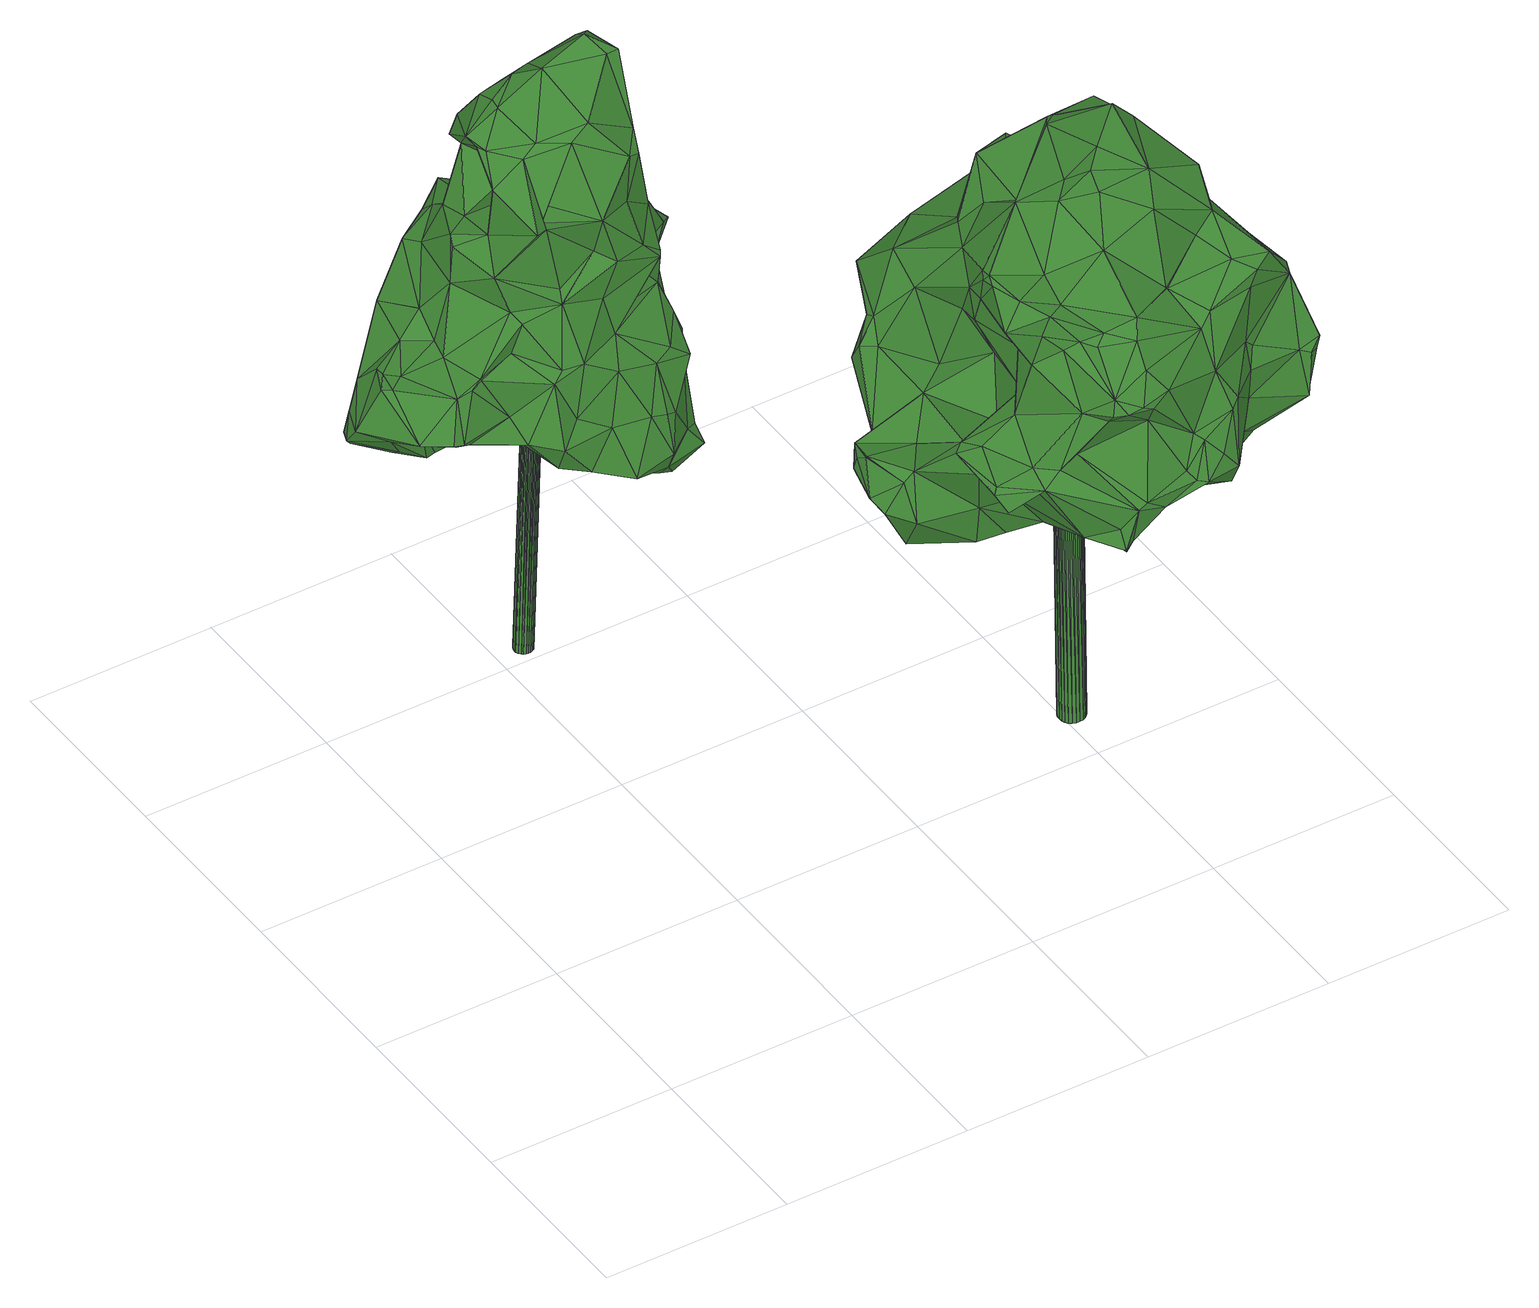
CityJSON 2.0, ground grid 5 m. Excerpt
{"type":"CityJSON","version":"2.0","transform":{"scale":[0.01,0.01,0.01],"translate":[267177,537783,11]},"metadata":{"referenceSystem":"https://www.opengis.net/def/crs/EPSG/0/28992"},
"CityObjects":{
"tree1":{"type":"SolitaryVegetationObject","attributes":{"gtid":236,"crown_width_m":7.66,"crown_median_z":22.02,"crown_r50_m":0.339,"crown_porosity":0.898,"trunk_H_m":10.47,"trunk_DBH_m":0.486,"trunk_radius_m":0.243,"trunk_base_height_m":11.55,"original_gtid":"236"},"geometry":[{"type":"Solid","lod":"3","boundaries":[[[[0,1,2]],[[3,4,5]],[[6,7,8]],[[9,10,2]],[[11,12,13]],[[14,13,12]],[[15,16,17]],[[18,16,15]],[[19,20,21]],[[13,22,23]],[[24,25,6]],[[26,27,28]],[[29,30,31]],[[32,33,34]],[[29,31,35]],[[36,37,38]],[[39,37,40]],[[40,37,36]],[[41,42,43]],[[44,45,46]],[[19,21,47]],[[48,49,50]],[[24,51,52]],[[53,54,55]],[[56,57,58]],[[59,60,61]],[[62,23,22]],[[63,64,65]],[[20,19,66]],[[67,46,68]],[[4,3,69]],[[70,71,72]],[[35,73,10]],[[74,18,75]],[[76,77,1]],[[78,12,11]],[[52,79,80]],[[81,80,79]],[[6,8,24]],[[28,47,26]],[[82,83,84]],[[82,84,85]],[[24,86,25]],[[63,34,64]],[[87,88,55]],[[69,89,17]],[[90,91,92]],[[6,93,94]],[[25,93,6]],[[8,7,78]],[[78,11,8]],[[2,10,73]],[[95,96,97]],[[98,99,91]],[[12,100,101]],[[102,103,104]],[[105,106,50]],[[107,105,50]],[[47,108,19]],[[12,101,14]],[[109,110,111]],[[112,109,111]],[[47,113,26]],[[21,113,47]],[[4,114,5]],[[20,113,21]],[[115,116,117]],[[84,38,85]],[[118,119,120]],[[16,121,17]],[[122,123,124]],[[2,73,90]],[[100,78,7]],[[100,12,78]],[[7,125,100]],[[126,127,128]],[[71,129,130]],[[131,129,71]],[[132,90,73]],[[132,73,31]],[[84,83,133]],[[134,68,110]],[[135,136,137]],[[90,92,2]],[[138,71,130]],[[139,138,130]],[[140,141,142]],[[118,143,119]],[[144,2,77]],[[144,77,76]],[[46,112,68]],[[7,145,125]],[[140,138,139]],[[91,132,98]],[[30,146,31]],[[9,147,29]],[[95,148,15]],[[44,46,149]],[[51,79,52]],[[150,151,133]],[[31,73,35]],[[67,68,152]],[[140,139,141]],[[60,153,61]],[[142,154,140]],[[147,141,29]],[[142,141,147]],[[155,123,122]],[[156,123,155]],[[29,141,157]],[[29,157,30]],[[57,158,159]],[[17,160,15]],[[161,134,162]],[[163,164,131]],[[165,166,167]],[[149,167,166]],[[30,157,168]],[[38,127,126]],[[169,127,38]],[[43,61,153]],[[168,157,139]],[[141,139,157]],[[94,145,6]],[[35,9,29]],[[162,134,170]],[[17,121,69]],[[20,66,32]],[[35,10,9]],[[6,145,7]],[[33,74,75]],[[131,71,70]],[[14,22,13]],[[171,81,172]],[[44,173,45]],[[174,55,175]],[[68,176,152]],[[177,17,89]],[[177,89,62]],[[48,5,178]],[[48,178,179]],[[50,106,3]],[[180,181,122]],[[182,183,56]],[[115,100,125]],[[143,118,184]],[[120,184,118]],[[100,115,101]],[[117,116,137]],[[93,25,185]],[[8,186,24]],[[135,162,136]],[[161,162,135]],[[147,183,142]],[[74,33,32]],[[72,154,187]],[[33,75,34]],[[74,32,121]],[[125,145,115]],[[185,188,93]],[[188,185,165]],[[4,121,66]],[[122,124,180]],[[116,94,135]],[[62,22,189]],[[190,126,191]],[[109,99,192]],[[98,192,99]],[[52,80,24]],[[40,98,132]],[[162,170,193]],[[18,194,64]],[[195,122,181]],[[27,120,28]],[[143,179,108]],[[132,91,90]],[[196,48,197]],[[134,176,68]],[[83,85,129]],[[82,85,83]],[[83,129,131]],[[76,198,183]],[[139,130,199]],[[92,0,2]],[[181,189,14]],[[94,93,188]],[[152,94,188]],[[40,200,201]],[[132,200,40]],[[117,137,14]],[[189,22,202]],[[176,161,152]],[[167,203,188]],[[145,94,116]],[[145,116,115]],[[23,106,105]],[[18,74,16]],[[107,49,79]],[[194,204,153]],[[149,57,159]],[[191,174,190]],[[104,190,174]],[[80,165,86]],[[48,172,49]],[[81,49,172]],[[80,86,24]],[[170,134,110]],[[136,205,206]],[[162,205,136]],[[27,153,60]],[[72,187,184]],[[135,152,161]],[[124,96,180]],[[126,128,191]],[[16,74,121]],[[181,207,189]],[[139,199,168]],[[143,28,120]],[[208,88,43]],[[42,59,61]],[[206,195,136]],[[206,122,195]],[[180,207,181]],[[155,122,206]],[[136,195,181]],[[136,181,14]],[[209,210,171]],[[160,180,211]],[[57,149,210]],[[97,212,88]],[[55,88,212]],[[62,207,177]],[[104,170,190]],[[169,213,127]],[[143,108,47]],[[143,47,28]],[[26,65,27]],[[153,27,65]],[[5,48,50]],[[214,58,215]],[[149,46,67]],[[105,107,51]],[[3,5,50]],[[147,144,183]],[[196,172,48]],[[102,156,155]],[[166,210,149]],[[183,144,76]],[[102,175,156]],[[135,94,152]],[[109,112,99]],[[131,164,83]],[[188,203,152]],[[203,67,152]],[[88,216,97]],[[217,216,218]],[[218,216,88]],[[86,185,25]],[[86,165,185]],[[72,184,70]],[[69,121,4]],[[219,190,170]],[[18,64,75]],[[167,188,165]],[[56,183,198]],[[156,220,123]],[[156,53,220]],[[199,130,221]],[[199,221,168]],[[222,168,221]],[[175,54,156]],[[66,121,32]],[[72,223,154]],[[140,154,223]],[[51,107,79]],[[179,215,197]],[[210,209,215]],[[57,210,215]],[[107,50,49]],[[166,171,210]],[[79,49,81]],[[197,48,179]],[[197,215,209]],[[84,133,169]],[[84,169,38]],[[161,176,134]],[[168,222,224]],[[3,106,89]],[[154,56,214]],[[65,26,113]],[[194,65,64]],[[194,153,65]],[[140,223,138]],[[207,180,160]],[[207,160,17]],[[44,149,159]],[[193,170,104]],[[219,110,109]],[[129,221,130]],[[201,221,129]],[[85,201,129]],[[113,20,63]],[[32,34,63]],[[32,63,20]],[[17,177,207]],[[133,83,164]],[[133,164,150]],[[126,192,36]],[[110,68,111]],[[112,111,68]],[[190,192,126]],[[219,192,190]],[[220,97,96]],[[23,186,13]],[[62,189,207]],[[80,166,165]],[[149,203,167]],[[149,67,203]],[[69,3,89]],[[218,204,217]],[[23,105,186]],[[123,220,96]],[[123,96,124]],[[120,119,143]],[[217,95,216]],[[97,216,95]],[[30,224,146]],[[225,59,163]],[[126,36,38]],[[60,120,27]],[[53,55,212]],[[98,36,192]],[[226,1,0]],[[46,45,112]],[[156,54,53]],[[162,193,205]],[[135,137,116]],[[55,54,175]],[[205,104,103]],[[205,103,206]],[[18,148,194]],[[196,197,209]],[[39,85,37]],[[38,37,85]],[[101,117,14]],[[187,154,214]],[[187,214,215]],[[170,110,219]],[[60,59,120]],[[97,220,227]],[[19,108,114]],[[101,115,117]],[[15,148,18]],[[14,137,136]],[[174,191,128]],[[228,174,128]],[[228,55,174]],[[128,127,228]],[[229,230,55]],[[133,213,169]],[[222,146,224]],[[71,223,72]],[[71,138,223]],[[88,231,43]],[[56,198,57]],[[232,142,182]],[[232,182,154]],[[232,154,142]],[[225,120,59]],[[173,44,158]],[[102,155,103]],[[206,103,155]],[[44,159,158]],[[92,91,0]],[[57,198,158]],[[182,56,154]],[[194,148,204]],[[4,66,114]],[[19,114,66]],[[163,59,164]],[[150,42,151]],[[214,56,58]],[[106,62,89]],[[173,0,45]],[[173,226,0]],[[168,224,30]],[[231,151,41]],[[41,43,231]],[[88,87,231]],[[87,151,231]],[[233,1,226]],[[1,77,2]],[[142,183,182]],[[150,164,59]],[[62,106,23]],[[31,200,132]],[[146,200,31]],[[76,158,198]],[[204,148,217]],[[217,148,95]],[[80,81,171]],[[166,80,171]],[[201,200,221]],[[222,221,200]],[[146,222,200]],[[14,189,202]],[[174,175,104]],[[104,175,102]],[[14,202,22]],[[65,113,63]],[[153,234,43]],[[208,43,234]],[[208,234,88]],[[218,234,204]],[[153,204,234]],[[88,234,218]],[[34,75,64]],[[57,215,58]],[[151,42,41]],[[184,120,225]],[[184,225,70]],[[131,70,225]],[[131,225,163]],[[11,13,186]],[[11,186,8]],[[105,51,186]],[[51,24,186]],[[87,55,230]],[[108,179,178]],[[114,178,5]],[[114,108,178]],[[184,187,235]],[[184,235,143]],[[143,235,179]],[[179,235,215]],[[215,235,187]],[[133,151,213]],[[9,144,147]],[[212,97,227]],[[53,227,220]],[[53,212,227]],[[98,40,36]],[[219,109,192]],[[0,91,99]],[[0,99,45]],[[45,99,112]],[[85,39,201]],[[40,201,39]],[[171,172,196]],[[2,144,9]],[[171,196,209]],[[158,76,236]],[[226,236,233]],[[158,236,173]],[[226,173,236]],[[1,236,76]],[[233,236,1]],[[193,104,205]],[[95,211,96]],[[180,96,211]],[[229,55,228]],[[15,211,95]],[[229,127,213]],[[229,228,127]],[[229,213,151]],[[87,230,151]],[[229,151,230]],[[160,211,15]],[[42,150,59]],[[42,61,43]],[[237,238,239]],[[237,239,240]],[[240,239,241]],[[240,241,242]],[[239,238,243]],[[239,243,241]],[[241,243,244]],[[241,244,242]],[[243,238,245]],[[243,245,244]],[[244,245,246]],[[244,246,242]],[[245,238,247]],[[245,247,246]],[[246,247,248]],[[246,248,242]],[[247,238,249]],[[247,249,248]],[[248,249,250]],[[248,250,242]],[[249,238,251]],[[249,251,250]],[[250,251,252]],[[250,252,242]],[[251,238,253]],[[251,253,252]],[[252,253,254]],[[252,254,242]],[[253,238,255]],[[253,255,254]],[[254,255,256]],[[254,256,242]],[[255,238,257]],[[255,257,256]],[[256,257,258]],[[256,258,242]],[[257,238,259]],[[257,259,258]],[[258,259,260]],[[258,260,242]],[[259,238,261]],[[259,261,260]],[[260,261,262]],[[260,262,242]],[[261,238,263]],[[261,263,262]],[[262,263,264]],[[262,264,242]],[[263,238,265]],[[263,265,264]],[[264,265,266]],[[264,266,242]],[[265,238,267]],[[265,267,266]],[[266,267,268]],[[266,268,242]],[[267,238,269]],[[267,269,268]],[[268,269,270]],[[268,270,242]],[[269,238,271]],[[269,271,270]],[[270,271,272]],[[270,272,242]],[[271,238,273]],[[271,273,272]],[[272,273,274]],[[272,274,242]],[[273,238,275]],[[273,275,274]],[[274,275,276]],[[274,276,242]],[[275,238,277]],[[275,277,276]],[[276,277,278]],[[276,278,242]],[[277,238,279]],[[277,279,278]],[[278,279,280]],[[278,280,242]],[[279,238,281]],[[279,281,280]],[[280,281,282]],[[280,282,242]],[[281,238,283]],[[281,283,282]],[[282,283,284]],[[282,284,242]],[[283,238,285]],[[283,285,284]],[[284,285,286]],[[284,286,242]],[[285,238,237]],[[285,237,286]],[[286,237,240]],[[286,240,242]]]]}]},
"tree2":{"type":"SolitaryVegetationObject","attributes":{"gtid":184,"crown_width_m":10.46,"crown_median_z":24.07,"crown_r50_m":0.362,"crown_porosity":0.896,"trunk_H_m":10.97,"trunk_DBH_m":0.707,"trunk_radius_m":0.354,"trunk_base_height_m":13.1,"original_gtid":"184"},"geometry":[{"type":"Solid","lod":"3","boundaries":[[[[287,288,289]],[[290,291,292]],[[293,294,295]],[[296,297,298]],[[299,300,301]],[[302,303,304]],[[305,299,306]],[[307,308,309]],[[310,311,312]],[[313,314,315]],[[306,316,317]],[[318,319,320]],[[321,322,323]],[[324,325,326]],[[327,328,329]],[[330,331,303]],[[332,333,334]],[[335,304,303]],[[325,336,337]],[[338,339,340]],[[341,342,294]],[[343,344,345]],[[346,347,348]],[[349,350,351]],[[352,353,354]],[[323,355,356]],[[332,357,333]],[[358,359,360]],[[361,362,363]],[[309,304,307]],[[364,307,304]],[[329,357,332]],[[365,355,323]],[[327,317,316]],[[366,367,368]],[[306,369,341]],[[299,301,370]],[[371,372,373]],[[374,329,332]],[[375,314,313]],[[376,314,375]],[[377,378,379]],[[344,380,381]],[[298,382,383]],[[384,371,385]],[[373,385,371]],[[372,291,373]],[[374,332,386]],[[387,334,388]],[[374,386,389]],[[352,390,353]],[[306,391,316]],[[392,391,306]],[[389,305,374]],[[393,394,395]],[[393,395,358]],[[334,386,332]],[[374,317,329]],[[389,301,300]],[[389,300,305]],[[299,305,300]],[[396,397,398]],[[329,317,327]],[[306,317,374]],[[305,306,374]],[[399,363,400]],[[401,402,403]],[[404,402,401]],[[405,304,309]],[[406,407,408]],[[409,410,411]],[[412,379,378]],[[292,413,378]],[[292,414,413]],[[415,416,383]],[[375,417,376]],[[381,418,344]],[[419,420,421]],[[369,422,342]],[[423,424,425]],[[426,390,427]],[[353,390,426]],[[293,428,429]],[[430,377,407]],[[287,431,340]],[[365,323,322]],[[400,432,433]],[[434,324,435]],[[315,421,436]],[[425,424,417]],[[361,399,354]],[[361,363,399]],[[346,437,438]],[[424,376,417]],[[406,439,440]],[[426,427,441]],[[442,443,444]],[[421,445,446]],[[447,343,345]],[[339,448,449]],[[340,339,449]],[[397,450,451]],[[354,452,352]],[[453,454,455]],[[456,457,458]],[[456,458,459]],[[397,460,308]],[[324,461,435]],[[462,463,376]],[[309,308,405]],[[372,464,465]],[[466,328,467]],[[385,468,384]],[[469,470,375]],[[415,470,469]],[[394,458,457]],[[385,471,468]],[[369,299,472]],[[306,299,369]],[[473,474,475]],[[445,315,476]],[[468,471,477]],[[462,376,288]],[[410,401,403]],[[347,478,479]],[[480,481,482]],[[340,462,287]],[[340,463,462]],[[315,445,421]],[[434,442,324]],[[483,479,484]],[[485,486,478]],[[287,462,288]],[[308,460,312]],[[308,312,405]],[[423,487,488]],[[442,325,324]],[[340,489,338]],[[431,489,340]],[[479,478,486]],[[346,478,347]],[[481,472,482]],[[369,472,481]],[[382,470,415]],[[410,490,311]],[[410,409,490]],[[474,491,492]],[[363,362,493]],[[494,289,495]],[[495,289,423]],[[423,289,288]],[[492,436,421]],[[492,421,441]],[[288,424,423]],[[441,427,492]],[[423,425,487]],[[494,287,289]],[[287,494,431]],[[496,297,296]],[[497,334,387]],[[444,498,347]],[[329,328,357]],[[499,384,468]],[[478,346,485]],[[427,474,492]],[[436,313,315]],[[408,461,406]],[[408,500,461]],[[428,480,368]],[[324,326,461]],[[447,345,501]],[[361,404,362]],[[367,443,434]],[[490,502,311]],[[328,311,502]],[[328,502,490]],[[503,391,504]],[[503,504,379]],[[371,505,372]],[[334,497,386]],[[506,507,420]],[[357,328,333]],[[490,333,328]],[[446,419,421]],[[414,291,372]],[[288,376,424]],[[508,477,471]],[[495,423,488]],[[381,447,501]],[[492,313,436]],[[383,416,296]],[[509,503,510]],[[383,296,298]],[[511,512,430]],[[297,513,514]],[[415,383,382]],[[508,515,516]],[[461,500,435]],[[517,325,337]],[[429,435,500]],[[429,434,435]],[[407,377,294]],[[306,341,392]],[[389,497,301]],[[370,497,387]],[[301,497,370]],[[416,518,519]],[[486,484,479]],[[325,517,326]],[[481,520,369]],[[422,369,520]],[[487,521,488]],[[522,521,487]],[[513,297,496]],[[397,523,460]],[[433,432,381]],[[364,524,384]],[[371,384,524]],[[389,386,497]],[[290,385,291]],[[511,495,516]],[[511,516,515]],[[381,501,418]],[[451,523,397]],[[432,523,451]],[[421,420,507]],[[391,392,504]],[[333,388,334]],[[517,338,439]],[[382,514,525]],[[526,511,527]],[[400,452,399]],[[411,528,529]],[[411,529,409]],[[449,476,315]],[[496,514,513]],[[412,503,379]],[[425,470,382]],[[469,375,313]],[[480,520,481]],[[394,350,459]],[[349,459,350]],[[500,293,429]],[[500,408,293]],[[530,437,348]],[[531,316,509]],[[387,360,532]],[[531,509,505]],[[509,316,503]],[[353,507,533]],[[379,504,534]],[[307,364,499]],[[304,535,531]],[[433,381,380]],[[384,499,364]],[[319,318,438]],[[348,437,346]],[[321,536,322]],[[511,430,527]],[[352,474,390]],[[427,390,474]],[[519,537,296]],[[388,393,360]],[[339,338,517]],[[419,506,420]],[[495,511,526]],[[495,526,494]],[[515,292,511]],[[517,337,538]],[[319,438,539]],[[362,460,493]],[[349,351,459]],[[382,525,521]],[[522,382,521]],[[373,291,385]],[[540,433,541]],[[460,310,312]],[[430,512,377]],[[457,455,454]],[[474,352,542]],[[370,387,472]],[[466,312,311]],[[372,505,464]],[[456,543,457]],[[457,359,358]],[[540,451,542]],[[316,391,503]],[[321,323,533]],[[308,307,398]],[[308,398,397]],[[491,474,473]],[[508,471,292]],[[434,443,442]],[[401,460,404]],[[411,410,544]],[[340,449,463]],[[410,311,310]],[[410,310,401]],[[445,476,545]],[[375,470,417]],[[540,542,433]],[[452,433,542]],[[355,546,547]],[[343,447,541]],[[409,388,490]],[[333,490,388]],[[293,295,428]],[[407,294,293]],[[318,486,485]],[[517,439,326]],[[518,473,396]],[[313,492,469]],[[415,469,491]],[[492,491,469]],[[474,542,451]],[[422,520,480]],[[431,440,489]],[[533,506,321]],[[532,454,453]],[[359,454,532]],[[483,337,336]],[[407,293,408]],[[548,432,541]],[[448,339,538]],[[466,311,328]],[[477,525,514]],[[392,534,504]],[[339,517,538]],[[322,536,318]],[[486,318,536]],[[547,351,528]],[[526,527,406]],[[406,527,407]],[[310,460,401]],[[404,460,362]],[[448,538,549]],[[365,320,355]],[[460,523,493]],[[477,550,499]],[[499,468,477]],[[292,291,414]],[[304,405,535]],[[366,368,480]],[[444,443,498]],[[412,413,465]],[[378,413,412]],[[485,438,318]],[[354,399,452]],[[548,447,381]],[[328,551,405]],[[403,528,544]],[[430,407,527]],[[456,351,547]],[[461,326,406]],[[457,454,359]],[[509,510,505]],[[453,455,366]],[[489,439,338]],[[292,515,508]],[[518,552,519]],[[290,471,385]],[[292,471,290]],[[366,480,482]],[[316,551,327]],[[453,366,482]],[[532,453,482]],[[428,422,480]],[[446,536,419]],[[417,470,425]],[[330,303,302]],[[405,467,328]],[[445,545,446]],[[448,476,449]],[[312,467,405]],[[356,533,323]],[[337,549,538]],[[518,491,473]],[[403,544,410]],[[353,553,354]],[[508,521,477]],[[525,477,521]],[[358,360,393]],[[508,488,521]],[[489,440,439]],[[296,416,519]],[[415,491,416]],[[491,518,416]],[[505,554,531]],[[531,554,524]],[[545,536,446]],[[548,541,447]],[[397,396,450]],[[472,387,482]],[[321,419,536]],[[335,303,331]],[[335,331,330]],[[302,304,330]],[[342,295,294]],[[381,432,548]],[[409,529,394]],[[350,394,529]],[[541,380,343]],[[344,343,380]],[[541,433,380]],[[396,473,450]],[[328,327,551]],[[473,451,450]],[[394,393,409]],[[388,409,393]],[[404,555,402]],[[403,402,555]],[[361,555,404]],[[482,387,532]],[[494,440,431]],[[494,406,440]],[[366,530,367]],[[455,530,366]],[[400,433,452]],[[463,314,376]],[[543,530,455]],[[414,372,413]],[[465,413,372]],[[545,549,484]],[[337,484,549]],[[476,549,545]],[[476,448,549]],[[347,530,348]],[[543,455,457]],[[322,318,320]],[[322,320,365]],[[294,377,534]],[[379,534,377]],[[294,534,341]],[[392,341,534]],[[556,398,550]],[[537,550,477]],[[499,550,307]],[[307,550,398]],[[556,550,537]],[[556,537,519]],[[330,531,335]],[[330,304,531]],[[524,335,531]],[[457,358,395]],[[457,395,394]],[[536,545,484]],[[304,335,364]],[[524,364,335]],[[422,295,342]],[[377,512,378]],[[428,295,422]],[[378,512,292]],[[449,315,314]],[[449,314,463]],[[511,292,512]],[[536,484,486]],[[298,514,382]],[[297,514,298]],[[411,544,528]],[[325,442,336]],[[419,321,506]],[[452,542,352]],[[508,516,488]],[[341,369,342]],[[299,370,472]],[[451,540,432]],[[541,432,540]],[[439,406,326]],[[355,547,528]],[[355,528,356]],[[451,475,474]],[[473,475,451]],[[396,552,518]],[[398,552,396]],[[459,458,394]],[[485,346,438]],[[547,539,456]],[[524,554,371]],[[505,371,554]],[[533,507,506]],[[363,523,400]],[[493,523,363]],[[400,523,432]],[[526,557,494]],[[495,488,516]],[[532,360,359]],[[387,388,360]],[[406,494,557]],[[406,557,526]],[[528,555,361]],[[403,555,528]],[[356,528,361]],[[531,551,316]],[[505,510,464]],[[503,412,464]],[[503,464,510]],[[412,465,464]],[[347,479,483]],[[336,442,444]],[[429,368,434]],[[434,368,367]],[[483,484,337]],[[426,507,353]],[[477,514,537]],[[296,537,514]],[[296,514,496]],[[530,347,498]],[[530,498,367]],[[443,367,498]],[[539,438,558]],[[336,559,483]],[[444,559,336]],[[487,425,522]],[[356,553,533]],[[353,533,553]],[[382,522,425]],[[466,467,312]],[[361,553,356]],[[354,553,361]],[[418,345,344]],[[501,345,418]],[[459,351,456]],[[428,368,429]],[[529,528,351]],[[529,351,350]],[[556,552,398]],[[519,552,556]],[[441,507,426]],[[347,559,444]],[[483,559,347]],[[441,421,507]],[[558,437,543]],[[558,543,456]],[[438,437,558]],[[558,456,539]],[[530,543,437]],[[531,535,551]],[[405,551,535]],[[355,320,546]],[[319,546,320]],[[539,546,319]],[[547,546,539]],[[560,561,562]],[[560,562,563]],[[563,562,564]],[[563,564,565]],[[562,561,566]],[[562,566,564]],[[564,566,567]],[[564,567,565]],[[566,561,568]],[[566,568,567]],[[567,568,569]],[[567,569,565]],[[568,561,570]],[[568,570,569]],[[569,570,571]],[[569,571,565]],[[570,561,572]],[[570,572,571]],[[571,572,573]],[[571,573,565]],[[572,561,574]],[[572,574,573]],[[573,574,575]],[[573,575,565]],[[574,561,576]],[[574,576,575]],[[575,576,577]],[[575,577,565]],[[576,561,578]],[[576,578,577]],[[577,578,579]],[[577,579,565]],[[578,561,580]],[[578,580,579]],[[579,580,581]],[[579,581,565]],[[580,561,582]],[[580,582,581]],[[581,582,583]],[[581,583,565]],[[582,561,584]],[[582,584,583]],[[583,584,585]],[[583,585,565]],[[584,561,586]],[[584,586,585]],[[585,586,587]],[[585,587,565]],[[586,561,588]],[[586,588,587]],[[587,588,589]],[[587,589,565]],[[588,561,590]],[[588,590,589]],[[589,590,591]],[[589,591,565]],[[590,561,592]],[[590,592,591]],[[591,592,593]],[[591,593,565]],[[592,561,594]],[[592,594,593]],[[593,594,595]],[[593,595,565]],[[594,561,596]],[[594,596,595]],[[595,596,597]],[[595,597,565]],[[596,561,598]],[[596,598,597]],[[597,598,599]],[[597,599,565]],[[598,561,600]],[[598,600,599]],[[599,600,601]],[[599,601,565]],[[600,561,602]],[[600,602,601]],[[601,602,603]],[[601,603,565]],[[602,561,604]],[[602,604,603]],[[603,604,605]],[[603,605,565]],[[604,561,606]],[[604,606,605]],[[605,606,607]],[[605,607,565]],[[606,561,608]],[[606,608,607]],[[607,608,609]],[[607,609,565]],[[608,561,560]],[[608,560,609]],[[609,560,563]],[[609,563,565]]]]}]}
},
"vertices":[
[493,1685,1525],[460,1560,1615],[442,1587,1637],[484,1248,848],[543,1198,846],[474,1204,935],[72,1484,977],[68,1516,929],[149,1452,934],[523,1575,1695],[529,1607,1694],[256,1463,830],[205,1534,821],[285,1473,827],[273,1596,792],[708,1380,826],[673,1236,793],[589,1380,773],[795,1313,742],[700,1183,953],[749,1163,833],[744,1184,940],[398,1497,902],[378,1349,967],[154,1334,1002],[123,1452,1102],[858,1264,1017],[866,1347,1084],[805,1266,1061],[649,1580,1756],[759,1568,1820],[665,1664,1706],[753,1193,771],[797,1247,699],[883,1239,753],[602,1635,1721],[704,1755,1328],[754,1731,1388],[840,1756,1327],[752,1700,1398],[693,1766,1459],[895,1526,1066],[897,1524,1069],[902,1474,1021],[374,1547,1399],[426,1660,1387],[376,1676,1283],[749,1239,1054],[483,1263,1092],[390,1313,1000],[407,1260,945],[239,1308,979],[210,1273,1018],[742,1785,768],[740,1787,770],[828,1792,913],[506,1337,1500],[392,1385,1369],[542,1334,1306],[889,1465,1171],[878,1405,1085],[904,1473,1024],[460,1449,927],[837,1242,814],[876,1272,794],[878,1324,955],[652,1171,794],[308,1577,1183],[363,1738,1256],[553,1263,820],[812,1321,1313],[825,1394,1396],[757,1309,1361],[533,1667,1669],[776,1265,691],[813,1274,684],[433,1454,1570],[453,1558,1622],[205,1503,844],[239,1275,1008],[252,1325,1106],[294,1326,1113],[861,1498,1354],[864,1496,1356],[825,1582,1292],[818,1622,1445],[143,1435,1105],[895,1678,974],[812,1601,888],[495,1281,861],[512,1733,1571],[589,1779,1472],[478,1715,1538],[159,1528,1098],[146,1593,1028],[813,1520,761],[768,1672,733],[837,1643,746],[623,1777,1460],[530,1704,1326],[141,1614,820],[155,1609,814],[582,1736,920],[525,1809,890],[585,1842,957],[305,1316,971],[403,1292,934],[268,1296,982],[638,1229,1087],[536,1852,1284],[445,1780,1276],[444,1780,1279],[452,1747,1314],[774,1194,928],[614,1220,932],[158,1644,847],[207,1617,904],[208,1639,844],[746,1402,1280],[694,1377,1115],[848,1390,1151],[644,1212,787],[558,1708,694],[639,1717,710],[628,1653,721],[136,1636,842],[755,1801,1196],[840,1688,1182],[780,1826,1117],[836,1542,1535],[835,1510,1560],[858,1464,1356],[646,1745,1609],[954,1573,1199],[373,1766,1095],[324,1630,1004],[377,1748,872],[307,1628,899],[783,1370,1585],[805,1427,1612],[751,1359,1597],[670,1411,1699],[618,1401,1668],[672,1297,1139],[461,1530,1624],[108,1568,967],[799,1669,1729],[550,1451,1663],[836,1394,809],[346,1502,1295],[978,1548,1180],[894,1616,1013],[274,1709,1128],[928,1407,961],[639,1301,1492],[659,1743,760],[706,1782,770],[786,1514,1784],[430,1471,1424],[362,1518,1385],[632,1498,816],[295,1725,1103],[419,1706,968],[903,1492,1202],[944,1514,1204],[183,1462,1111],[291,1447,1131],[301,1502,1138],[821,1518,1781],[926,1686,1195],[484,1779,1121],[323,1335,1128],[324,1332,1125],[432,1578,1406],[725,1811,986],[724,1760,922],[312,1749,1110],[553,1372,927],[532,1245,979],[556,1250,1131],[628,1621,742],[449,1637,791],[512,1366,1498],[515,1450,1630],[808,1316,1299],[155,1496,1106],[219,1425,958],[681,1301,1351],[242,1559,1127],[465,1600,855],[610,1823,1117],[774,1836,1121],[631,1802,1260],[553,1765,942],[869,1389,812],[460,1698,786],[418,1351,1154],[505,1266,1123],[468,1315,1513],[765,1570,1677],[689,1700,1618],[705,1636,1564],[352,1526,919],[306,1575,1183],[875,1450,795],[522,1810,892],[503,1806,855],[601,1527,822],[783,1460,1000],[444,1343,1236],[428,1370,1261],[766,1552,801],[785,1641,794],[906,1680,1187],[637,1335,1378],[529,1303,1287],[859,1577,759],[866,1513,737],[863,1545,790],[563,1851,1252],[773,1704,724],[819,1634,1702],[836,1677,1718],[738,1351,1473],[835,1675,1721],[821,1441,1270],[587,1594,1472],[774,1705,728],[810,1650,1038],[864,1654,999],[894,1678,978],[894,1614,1009],[530,1422,1513],[526,1490,1572],[802,1496,838],[645,1308,1250],[484,1458,1523],[599,1545,54],[575,1545,55],[599,1551,55],[618,1523,1101],[617,1529,1101],[594,1524,1102],[596,1557,55],[615,1535,1101],[593,1562,55],[611,1540,1102],[588,1566,55],[606,1544,1102],[582,1568,55],[600,1547,1102],[576,1569,55],[594,1548,1102],[569,1569,55],[588,1547,1102],[563,1566,56],[582,1545,1102],[558,1563,56],[577,1541,1102],[554,1558,56],[573,1536,1102],[552,1552,55],[570,1530,1102],[551,1545,55],[569,1524,1102],[551,1539,55],[570,1518,1102],[554,1533,55],[572,1512,1102],[558,1528,55],[576,1507,1102],[562,1524,55],[581,1503,1101],[568,1522,55],[587,1500,1101],[574,1521,54],[593,1499,1101],[581,1521,54],[599,1500,1101],[587,1524,54],[605,1502,1101],[592,1527,54],[611,1506,1101],[596,1532,54],[614,1511,1101],[598,1538,54],[617,1517,1101],
[1596,588,1921],[1667,653,1823],[1518,721,1827],[1466,938,1486],[1337,982,1380],[1451,964,1518],[1166,535,1592],[1128,711,1485],[1192,605,1467],[1794,774,1370],[1853,943,1320],[1787,799,1421],[885,592,1205],[873,561,1187],[875,529,1209],[1276,681,1007],[1438,671,1161],[1429,808,983],[873,577,1144],[985,673,1134],[1562,827,1129],[1514,725,966],[1488,781,951],[1451,480,1007],[1343,488,1048],[1451,626,1024],[1833,369,1577],[1751,410,1686],[1799,222,1638],[1082,853,1104],[1018,684,1022],[1496,78,1321],[1461,54,1241],[1517,63,1302],[1626,87,1368],[1603,73,1351],[1597,39,1205],[1174,328,1690],[1259,284,1672],[1273,376,1693],[1063,709,1012],[1170,597,970],[1006,606,958],[1230,773,1092],[1256,681,1169],[972,505,920],[1090,386,957],[941,407,1064],[1431,816,1174],[1333,211,1606],[1402,177,1646],[1435,393,1860],[1544,327,1806],[1579,402,1861],[1034,723,1340],[1169,670,1264],[1894,631,1129],[1922,652,1139],[1919,652,1141],[1303,58,1476],[1284,86,1510],[1275,79,1467],[1280,30,1092],[1276,61,1089],[1308,46,1101],[1840,298,1125],[1871,163,1210],[1777,258,1080],[1506,26,1205],[1614,97,1111],[1015,495,912],[1038,163,1224],[1016,189,1269],[1035,285,1257],[1629,225,1004],[1568,415,935],[1679,361,893],[1501,873,1144],[1558,43,1256],[1153,316,1363],[1174,277,1534],[1194,366,1518],[1094,621,1243],[878,529,1211],[1335,1036,1192],[1242,1036,1341],[1359,1049,1320],[972,576,972],[1760,530,1650],[1753,572,1733],[1123,797,1545],[1244,914,1515],[1103,926,1427],[1883,614,1095],[1881,617,1093],[1800,764,1486],[1827,736,1377],[1478,1010,1277],[1470,1023,1300],[888,464,1076],[955,443,1191],[1082,360,1083],[868,500,1109],[1880,177,1220],[1013,806,1257],[999,751,1338],[1146,301,1126],[1226,129,1090],[1134,180,1227],[1589,563,1260],[1575,562,1055],[1528,751,1152],[1713,370,945],[1718,385,944],[1472,459,994],[1529,365,1186],[1474,296,1152],[1543,414,960],[1379,742,885],[1303,551,1777],[1199,617,1641],[1155,460,1700],[1216,291,1029],[1344,426,1084],[1351,225,1137],[1137,951,1400],[1261,956,1453],[1286,958,1429],[1823,630,1419],[1808,648,1353],[1757,591,1694],[1919,654,1138],[1715,195,1420],[1737,200,1397],[1869,246,1524],[1250,559,1340],[1655,762,1796],[1748,603,1728],[1711,734,1670],[1884,174,1326],[1916,201,1307],[1164,507,1514],[1159,474,1603],[1249,715,1628],[1498,500,1895],[1846,551,1047],[1849,551,1044],[1107,285,1654],[1145,399,1699],[1877,274,1535],[1283,111,1430],[1386,103,1393],[1365,459,1818],[1411,507,1830],[1913,185,1358],[1214,259,1674],[1195,263,1620],[1274,224,1595],[1750,197,1622],[1728,193,1581],[1891,633,1128],[1663,330,1673],[1710,332,1726],[1580,472,1192],[1694,406,1086],[1761,367,1017],[1058,310,1315],[1028,198,1283],[1127,198,1297],[1315,31,1200],[1129,147,1262],[1283,61,1137],[1279,29,1095],[1548,509,930],[1153,428,1709],[1647,577,1868],[1731,425,1790],[1193,982,1339],[1206,1010,1363],[1281,603,1054],[1276,647,1019],[1518,977,1288],[1761,501,1507],[1719,658,1479],[1470,939,1487],[1017,531,1187],[1717,478,1309],[1833,368,1201],[1711,328,1170],[1703,236,1647],[1599,843,1437],[1344,56,1481],[1379,100,1549],[1212,379,1371],[1085,412,1230],[1037,367,1298],[1385,148,1602],[1572,163,1546],[1371,56,1466],[1419,66,1494],[1697,755,1677],[1649,786,1671],[1450,453,1877],[1157,361,974],[1778,530,1345],[1862,387,1376],[1575,478,919],[1480,691,1838],[1521,752,1800],[1851,944,1317],[929,445,1167],[1238,238,1576],[1536,958,1271],[1147,445,1686],[1894,639,1128],[1188,489,1074],[1113,878,1272],[1059,812,1363],[1308,989,1190],[1715,173,1348],[1857,185,1338],[1543,903,1611],[1187,863,1128],[1225,912,1277],[1388,853,1678],[1301,799,1561],[1853,947,1320],[1736,845,1425],[1519,929,1627],[1478,863,1649],[1410,333,1737],[1677,574,1321],[1690,725,1367],[1215,492,1194],[1630,806,1472],[1638,746,1472],[1635,444,967],[1320,931,1200],[1712,841,1452],[1381,667,1668],[1315,705,1664],[1435,180,1104],[1296,181,1105],[1238,156,1443],[1231,829,1087],[1010,346,1289],[1717,186,1254],[1059,781,1380],[1224,802,1083],[1580,113,1449],[1673,789,1370],[1532,254,1624],[1344,38,1206],[1849,549,1047],[1867,578,1082],[1835,329,1121],[1179,159,1294],[1436,264,1159],[1606,178,1574],[1480,38,1214],[1397,43,1166],[1863,580,1081],[1533,250,1624],[1521,839,1295],[1101,747,1035],[1586,611,1304],[1716,207,1137],[1312,989,1189],[1611,289,1118],[1547,647,1326],[1480,549,1742],[1249,196,1286],[1309,201,1580],[1460,494,210],[1425,495,210],[1459,504,210],[1458,514,1307],[1457,523,1307],[1422,515,1307],[1456,512,210],[1453,532,1307],[1450,520,210],[1448,539,1307],[1443,525,209],[1441,545,1307],[1435,529,209],[1432,549,1306],[1426,530,209],[1423,550,1306],[1416,529,209],[1414,549,1306],[1408,526,209],[1405,545,1306],[1400,520,209],[1398,540,1307],[1395,513,210],[1392,533,1307],[1391,505,210],[1388,524,1307],[1390,496,210],[1387,515,1307],[1391,486,210],[1388,506,1307],[1394,478,210],[1391,497,1307],[1399,470,210],[1397,490,1308],[1407,465,210],[1404,484,1308],[1415,461,210],[1412,481,1308],[1424,460,211],[1422,479,1308],[1434,461,211],[1431,480,1308],[1442,464,211],[1439,484,1308],[1449,470,210],[1447,489,1308],[1455,477,210],[1453,496,1308],[1459,485,210],[1456,505,1307]
]}
